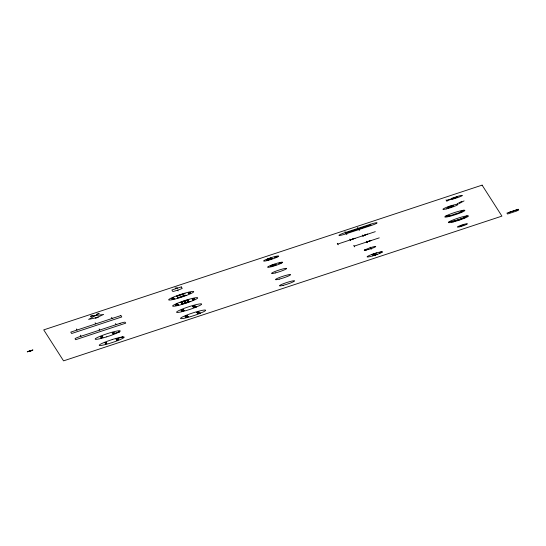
<?xml version="1.0" encoding="UTF-8"?>
<svg xmlns="http://www.w3.org/2000/svg" width="546" height="546" viewBox="0 0 546 546"><rect width="100%" height="100%" fill="white"/><g stroke="black" fill="none" stroke-linecap="round" stroke-linejoin="round"><path stroke-width="0.82" d="M365.588 250.061L364.243 250.375L367.281 249.31M274.822 257.316L277.266 256.688L274.877 257.343M185.087 316.38L187.571 315.568L185.108 316.407M188.254 316.666L185.804 317.479L188.254 316.632M186.152 300.826L186.302 300.593A8.784 0.949 -18.1 0 0 181.163 302.361L180.262 302.545M186.486 300.689L186.643 300.45A9.111 0.983 -18.1 0 0 181.286 302.272L181.129 302.293A9.425 1.017 -18.1 0 1 188.077 299.993M100.362 336.868L102.334 336.22M100.996 337.865L102.982 337.244L101.03 337.892M102.348 336.247L100.396 336.902M114.134 332.364L112.189 333.005L114.128 332.33M114.762 333.319L112.79 333.968L119.212 331.832M192.506 306.422L195.099 305.576L192.526 306.456M193.188 307.487L195.775 306.64M195.775 306.688L193.209 307.521M373.136 254.272L375.6 253.467L373.177 254.306M367.267 249.365L366.038 249.918M463.499 210.251L459.254 212.66M462.817 218.236L467.069 215.834M186.52 300.641L187.135 300.266M186.705 300.628L187.442 300.177M187.012 300.539L187.742 300.088M187.319 300.443L188.459 299.85A9.753 1.051 -18.1 0 0 180.685 302.423M188.868 299.699L185.961 300.737A8.456 0.915 -18.1 0 0 181.054 302.45M461.882 201.297L457.104 203.89M464.066 200.887L459.288 203.481M118.864 331.968L119.383 331.866M122.147 337.1L122.823 336.916M95.482 317.922C94.376 319.035 102.157 315.67 95.482 317.922L88.609 319.396L99.167 313.404L96.499 314.291M97.604 317.219L103.638 314.428L90.438 316.291L93.107 315.411M105.003 342.676C103.542 343.12 108.026 341.816 105.289 342.574M105.562 342.724L106.272 342.39L105.487 342.745M365.397 249.754C361.636 251.099 369.676 248.41 365.847 249.604M116.871 338.752L116.202 339.025L122.625 336.957M117.281 338.854L118.073 338.493L116.926 338.97M105.712 343.639C103.822 344.239 108.661 342.799 105.999 343.543M106.122 343.741C108.333 342.888 104.3 344.376 105.835 343.837M117.506 339.748C115.615 340.342 120.454 338.902 117.793 339.653M117.916 339.844L118.694 339.496L117.724 339.673M380.316 252.334C376.849 253.474 385.012 250.983 380.767 252.184M380.965 252.491L382.207 251.911A7.917 0.853 -18.1 0 0 370.98 254.791A7.917 0.853 -18.1 0 0 370.87 256.388A7.917 0.853 -18.1 0 0 382.22 251.959L379.238 252.948L380.507 252.641M345.884 233.115L370.932 224.843M337.715 244.069L375.293 231.661M354.204 246.13L379.252 237.858M119.233 331.92L118.919 332.002M105.146 342.622L105.276 342.82M197.7 312.08L196.567 312.633L199.017 311.793L197.857 312.326M198.375 313.151L197.229 313.691L199.7 312.858L198.532 313.397M375.088 254.996C379.026 253.583 370.666 255.576 375.327 255.371M280.296 263.192L281.224 262.885L278.822 263.465L280.282 263.199M448.177 216.318L461.977 211.793M371.812 254.579L376.74 252.948M372.611 255.815L377.532 254.19M117.704 339.919L117.151 340.076L117.629 339.94M117.158 338.656L118.045 338.465M172.345 298.164L173.805 297.761A8.156 0.88 -18.1 0 0 174.256 298.464L172.898 298.996A10.026 1.085 -18.1 0 1 172.406 298.143M122.802 336.882L122.202 337.128M445.604 216.161L450.962 215.397M449.174 221.737L454.531 220.973M516.332 210.005L516.925 210.933L507.534 214.032L506.934 213.104L517.28 209.671L509.063 212.387M446.034 199.897L446.335 200.375L457.398 197.051L446.676 200.908L446.983 201.385M449.993 206.095L450.948 207.582M455.084 214.052L455.466 214.646M458.654 219.629L459.036 220.222M357.487 227.484L359.391 230.453M362.326 235.039L363.274 236.527M366.284 241.236L367.24 242.724M370.092 247.188L371.362 249.174M374.058 253.385L374.297 253.76M365.397 249.338L366.032 250.334M344.963 231.613L346.867 234.589M349.802 239.175L350.75 240.663M353.733 245.386L354.682 246.874M337.271 243.311L338.227 244.799M176.706 287.21L177.341 288.199M177.634 290.172L178.126 290.943M175.136 287.728L175.771 288.718M111.561 317.335L112.258 318.42M115.527 323.532L116.223 324.617M95.127 322.761L95.816 323.846M99.085 328.958L99.781 330.043M76.338 328.965L77.034 330.05M80.303 335.162L80.992 336.247M193.202 298.88A9.425 1.017 -18.1 0 1 193.639 299.556M189.626 301.433A9.425 1.017 -18.1 0 1 181.681 304.054M192.95 298.983A9.111 0.983 -18.1 0 1 193.359 299.638M189.482 301.453A9.111 0.983 -18.1 0 1 181.798 303.986M189.79 301.412A9.773 1.058 -18.1 0 1 181.559 304.136M192.54 299.099A8.784 0.949 -18.1 0 1 192.963 299.788L193.823 299.549A9.753 1.051 -18.1 0 0 193.325 298.785M189.325 301.467A8.784 0.949 -18.1 0 1 181.92 303.91M177.143 305.091A9.48 1.024 -18.1 0 1 176.624 304.272M177.416 304.982A9.146 0.99 -18.1 0 1 176.911 304.197M177.682 304.88A8.818 0.955 -18.1 0 1 177.197 304.115M177.955 304.77A8.49 0.915 -18.1 0 1 177.484 304.04M180.2 302.573A9.971 1.078 -18.1 0 1 188.759 299.747M106.743 336.821L106.736 336.834A13.193 1.426 -18.1 0 1 96.813 337.797A13.193 1.426 -18.1 0 1 117.997 330.849A13.193 1.426 -18.1 0 1 109.807 335.831L106.757 336.8M196.082 306.954L196.56 306.954A13.193 1.426 -18.1 0 1 176.815 312.414A13.193 1.426 -18.1 0 1 192.055 305.74A13.193 1.426 -18.1 0 1 198.942 305.91L196.082 306.954M200.041 313.151L200.525 313.151A13.193 1.426 -18.1 0 1 180.781 318.611A13.193 1.426 -18.1 0 1 196.021 311.937A13.193 1.426 -18.1 0 1 202.907 312.107L200.041 313.151M460.797 225.921L463.929 224.911L460.81 225.901M112.196 339.571L109.152 340.588A13.193 1.426 -18.1 0 0 101.652 345.359A13.193 1.426 -18.1 0 0 122.782 338.336A13.193 1.426 -18.1 0 0 112.196 339.557M116.093 339.107L116.578 339.066L116.121 339.08M116.728 340.097L117.097 340.09L116.748 340.076M181.074 310.183L183.654 309.357L181.074 310.183M181.757 311.247L184.336 310.421L181.757 311.247M450.245 206.484L447.877 207.937L453.467 206.088L450.245 206.484M182.043 303.835L181.443 304.204A10.087 1.092 -18.1 0 0 189.953 301.392L189.169 301.488A8.456 0.915 -18.1 0 1 182.043 303.835M177.989 297.666L177.382 298.034A10.026 1.085 -18.1 0 0 185.988 295.195L182.657 296.034L182.999 296.103A8.456 0.915 -18.1 0 1 177.989 297.666M184.903 293.495L184.295 293.864A8.456 0.915 -18.1 0 0 177.17 296.219L176.392 296.307A10.087 1.092 -18.1 0 1 184.903 293.495M189.469 292.499L188.158 293.025A8.456 0.915 -18.1 0 1 188.588 293.741L190.035 293.339A10.087 1.092 -18.1 0 0 189.469 292.499M193.434 298.703L192.124 299.222A8.456 0.915 -18.1 0 1 192.554 299.938L194.001 299.536A10.087 1.092 -18.1 0 0 193.434 298.703M178.221 304.661L176.863 305.2A9.971 1.078 -18.1 0 1 176.324 304.354L177.771 303.958A8.156 0.88 -18.1 0 0 178.221 304.661M363.083 227.341L358.442 228.965L363.083 227.341M354.886 238.302L350.239 239.933L354.886 238.302M367.444 234.159L362.797 235.783L367.444 234.159M371.41 240.356L366.762 241.98L371.41 240.356M482.098 185.135L43.735 329.88L63.554 360.865L501.917 216.12L482.098 185.135M370.393 224.263L344.806 232.712A6.6 0.71 -18.1 0 0 338.943 235.401A6.6 0.71 -18.1 0 0 345.598 233.954L371.184 225.505A6.6 0.71 -18.1 0 0 377.054 222.816A6.6 0.71 -18.1 0 0 370.393 224.263M181.252 286.909L171.86 290.008L172.829 291.523A7.207 0.778 -18.1 0 0 182.227 288.438L181.252 286.909M457.016 196.58L451.747 198.314L452.381 199.31L457.65 197.57A5.276 0.573 -18.1 0 0 462.346 195.42A5.276 0.573 -18.1 0 0 457.016 196.58M270.891 258.108L266.666 259.5L270.891 258.108M272.181 258.558L266.544 260.422L272.181 258.558M274.85 264.305L270.632 265.704L274.85 264.305M453.112 205.535L447.652 207.337L453.125 205.549M120.871 315.574L70.768 332.118L71.662 333.51L121.758 316.967L120.871 315.574M276.146 264.755L270.502 266.619L276.146 264.755M30.822 350.436L29.061 351.017L29.416 351.569L31.177 350.989L30.822 350.436M32.821 350L27.3 351.822L32.821 350M120.065 323.348L79.498 336.745A5.016 0.539 -18.1 0 0 75.034 338.786L75.628 339.708L125.723 323.164L125.136 322.242A5.016 0.539 -18.1 0 0 120.065 323.348M465.533 217.356L451.747 221.894L465.547 217.376M518.161 209.268L516.284 209.889L516.823 210.729L518.7 210.108L518.161 209.268M174.829 299.099A13.193 1.426 -18.1 0 0 193.741 291.714A13.193 1.426 -18.1 0 0 175.007 296.444A13.193 1.426 -18.1 0 0 174.829 299.099M178.795 305.296A13.193 1.426 -18.1 0 0 197.707 297.911A13.193 1.426 -18.1 0 0 178.972 302.641A13.193 1.426 -18.1 0 0 178.795 305.296M267.342 260.544A7.917 0.853 -18.1 0 0 278.692 256.115A7.917 0.853 -18.1 0 0 267.451 258.954A7.917 0.853 -18.1 0 0 267.342 260.544M271.307 266.741A7.917 0.853 -18.1 0 0 282.657 262.312A7.917 0.853 -18.1 0 0 271.417 265.151A7.917 0.853 -18.1 0 0 271.307 266.741M275.273 272.939A7.917 0.853 -18.1 0 0 286.623 268.509A7.917 0.853 -18.1 0 0 275.382 271.348A7.917 0.853 -18.1 0 0 275.273 272.939M279.238 279.136A7.917 0.853 -18.1 0 0 290.581 274.706A7.917 0.853 -18.1 0 0 279.34 277.545A7.917 0.853 -18.1 0 0 279.238 279.136M283.197 285.333A7.917 0.853 -18.1 0 0 294.547 280.903A7.917 0.853 -18.1 0 0 283.306 283.743A7.917 0.853 -18.1 0 0 283.197 285.333M368.181 249.522A5.276 0.573 -18.1 0 0 375.744 246.567A5.276 0.573 -18.1 0 0 368.25 248.457A5.276 0.573 -18.1 0 0 368.181 249.522M446.655 208.845A7.917 0.853 -18.1 0 0 457.998 204.416A7.917 0.853 -18.1 0 0 446.758 207.255A7.917 0.853 -18.1 0 0 446.655 208.845M449.74 216.332A10.558 1.14 -18.1 0 0 464.871 210.428A10.558 1.14 -18.1 0 0 449.884 214.209A10.558 1.14 -18.1 0 0 449.74 216.332M453.31 221.908A10.558 1.14 -18.1 0 0 468.441 216.004A10.558 1.14 -18.1 0 0 453.453 219.785A10.558 1.14 -18.1 0 0 453.31 221.908M459.814 226.767A5.276 0.573 -18.1 0 0 467.383 223.812A5.276 0.573 -18.1 0 0 459.889 225.71A5.276 0.573 -18.1 0 0 459.814 226.767"/></g></svg>
